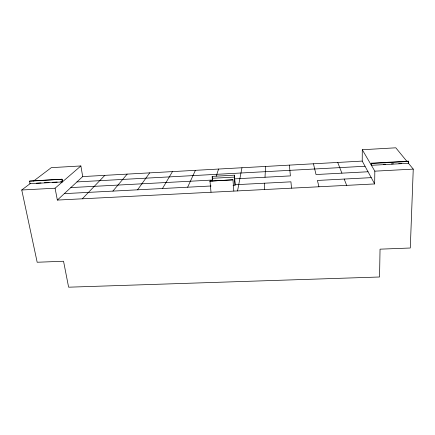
<?xml version="1.0" encoding="UTF-8"?>
<svg xmlns="http://www.w3.org/2000/svg" width="435" height="435" viewBox="0 0 435 435"><rect width="100%" height="100%" fill="white"/><g stroke="black" fill="none" stroke-linecap="round" stroke-linejoin="round"><path stroke-width="0.65" d="M57.355 200.073L82.71 176.577L80.872 165.952L55.076 188.214L57.355 200.073L374.66 183.94L362.224 161.086L362.284 149.738L395.806 147.808L406.942 161.412M371.218 165.001L371.234 163.19L408.291 161.157L408.541 161.461L408.481 163.288L371.398 165.311L371.234 163.19M212.421 180.982L212.204 176.371L234.416 175.174L235.145 184.739L235.047 185.201L233.035 185.305M374.66 183.94L374.829 171.167L362.284 149.738M408.247 162.375L408.291 161.157M408.226 162.978L413.25 169.117L410.292 248.01L380.038 249.163L379.554 276.997L68.616 287.192L63.543 261.245L37.176 262.251L21.75 189.992L30.319 183.51L30.086 183.798L29.547 181.199L29.803 181.009L62.096 179.225L62.569 181.748L60.547 181.863M264.388 189.546L264.708 183.195M265.013 177.252L265.567 166.442M237.543 190.911L241.963 167.752M233.829 191.003L232.964 179.813L209.947 181.129L232.964 179.813M211.008 192.167L209.98 181.031M216.244 176.18L218.577 169.046M187.648 187.208L195.407 170.33M162.478 188.518L172.456 171.602M137.563 189.818L149.711 172.864M112.899 191.101L127.172 174.109M82.302 198.806L104.84 175.349M29.547 181.199L62.096 179.225M33.549 181.074L51.292 167.654L80.872 165.952M82.71 176.577L362.224 161.086M371.419 163.5L408.541 161.461M36.35 183.184L41.031 182.928M44.381 182.743L49.084 182.488M52.456 182.303L57.175 182.047M383.327 164.338L385.35 164.229M391.402 163.897L393.425 163.788M398.808 163.495L401.5 163.348M30.064 183.706L62.341 181.944L61.873 179.416M76.946 181.917L365.036 166.252M212.177 178.296L234.432 177.105L234.416 175.174M21.75 189.992L55.076 188.214M374.829 171.167L413.25 169.117M70.818 187.594L212.362 180.052M234.519 178.872L290.384 175.898L289.395 165.121M368.032 171.76L316.017 174.533L313.45 163.788M64.304 193.635L211.051 185.99M235.145 184.734L290.933 181.83L291.515 188.17M371.234 177.643L317.425 180.449L318.937 186.773M337.729 162.445L341.905 173.152M344.199 179.051L346.657 185.364M212.204 176.371L212.487 179.541M234.432 177.105L235.047 185.201"/></g></svg>
